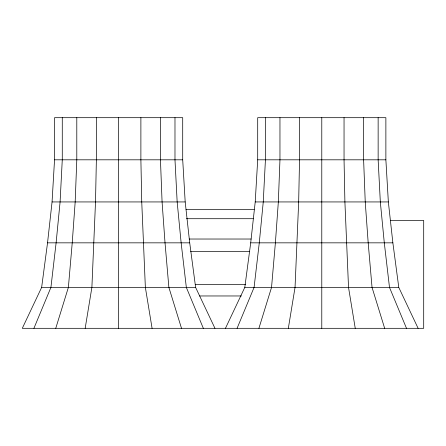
<?xml version="1.0" encoding="UTF-8"?>
<svg xmlns="http://www.w3.org/2000/svg" width="446" height="446" viewBox="0 0 446 446"><rect width="100%" height="100%" fill="white"/><g stroke="black" fill="none" stroke-linecap="round" stroke-linejoin="round"><path stroke-width="0.67" d="M118.625 328.312L118.625 117.688M321.783 328.312L321.783 117.688M390.261 220.475L423.7 220.475L423.7 328.312L22.3 328.312L41.64 287.408L47.544 242.841L52.059 201.938L54.54 159.813L54.54 117.688L182.709 117.688L182.709 159.813L185.19 201.938L189.712 242.841L195.616 287.408L214.955 328.312M225.459 328.312L244.798 287.408L250.702 242.841L255.218 201.938L257.699 159.813L257.699 117.688L385.874 117.688L385.874 159.813L388.349 201.938L392.87 242.841L398.774 287.408L418.114 328.312M85.175 328.312L91.887 287.408L95.511 201.938L96.369 159.813L96.369 117.688M288.333 328.312L295.046 287.408L298.669 201.938L299.528 159.813L299.528 117.688M55.756 328.312L68.377 287.408L72.23 242.841L75.179 201.938L76.796 159.813L76.796 117.688M258.914 328.312L271.536 287.408L275.388 242.841L278.337 201.938L279.96 159.813L279.96 117.688M33.918 328.312L50.922 287.408L56.112 242.841L60.087 201.938L62.273 159.813L62.273 117.688M237.077 328.312L254.081 287.408L259.277 242.841L263.251 201.938L265.431 159.813L265.431 117.688M54.54 159.813L182.709 159.813M257.699 159.813L385.874 159.813M52.059 201.938L185.19 201.938M255.218 201.938L388.349 201.938M186.043 209.67L254.125 209.67M186.417 218.707L253.205 218.707M189.199 239.028L251.12 239.028M47.544 242.841L189.712 242.841M250.702 242.841L392.87 242.841M190.587 251.405L249.727 251.405M195.46 284.459L245.551 284.459M41.64 287.408L195.616 287.408M244.798 287.408L398.774 287.408M199.635 295.966L241.381 295.966M406.496 328.312L389.492 287.408L384.296 242.841L380.321 201.938L378.141 159.813L378.141 117.688M203.337 328.312L186.333 287.408L181.137 242.841L177.162 201.938L174.983 159.813L174.983 117.688M384.658 328.312L372.036 287.408L368.184 242.841L365.235 201.938L363.613 159.813L363.613 117.688M181.5 328.312L168.878 287.408L165.026 242.841L162.076 201.938L160.454 159.813L160.454 117.688M355.239 328.312L348.527 287.408L344.903 201.938L344.044 159.813L344.044 117.688M152.08 328.312L145.363 287.408L141.744 201.938L140.886 159.813L140.886 117.688"/></g></svg>
